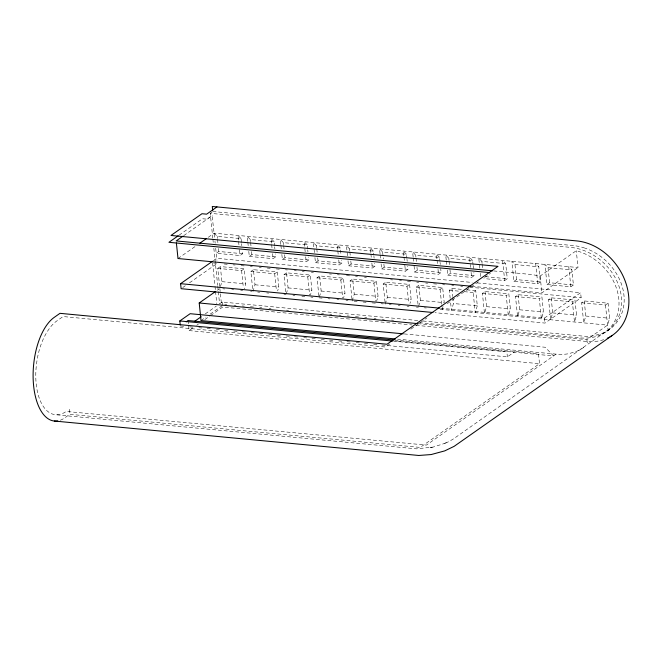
<?xml version="1.0" encoding="UTF-8"?>
<svg xmlns="http://www.w3.org/2000/svg" width="662" height="662" viewBox="0 0 662 662"><rect width="100%" height="100%" fill="white"/><g stroke="black" fill="none" stroke-linecap="round" stroke-linejoin="round"><path stroke-width="0.5" stroke-dasharray="3.31 2.48" d="M220.446 286.538L221.919 281.648L220.355 266.563L244.187 268.813L245.743 283.899L244.27 288.789M252.934 291.611L254.994 284.776L253.438 269.691L277.262 271.941L278.826 287.027L277.643 290.932M286.307 293.762L288.078 287.904L286.522 272.818L310.346 275.069L311.901 290.155L310.428 295.037M319.39 296.89L321.161 291.023L319.597 275.938L343.429 278.189L344.985 293.274L343.512 298.165M352.176 300.995L354.236 294.151L352.68 279.066L376.504 281.317L378.06 296.402L376.587 301.284M385.251 304.115L387.32 297.279L385.756 282.194L409.588 284.445L411.143 299.53L409.968 303.436M418.632 306.266L420.395 300.399L418.839 285.314L442.663 287.565L444.227 302.658L420.395 300.399M443.043 306.564L442.158 309.493L441.744 305.472M452.849 297.495L453.478 303.527L451.418 310.37L450.268 299.307M477.302 305.778L475.242 312.621L473.164 292.505L475.746 290.692L477.302 305.778L453.478 303.527M484.998 291.57L486.553 306.655L484.493 313.49L482.416 293.382L484.998 291.57L508.821 293.82L510.385 308.906L508.325 315.749L506.24 295.633L508.821 293.82M518.073 294.698L519.637 309.783L517.576 316.618L515.499 296.502L518.073 294.698L541.905 296.948L543.461 312.034L541.4 318.869L539.323 298.761L541.905 296.948M551.156 297.817L552.712 312.903L550.652 319.746L548.575 299.629L551.156 297.817L574.98 300.068L576.544 315.153L574.484 321.997L572.398 301.88L574.98 300.068M584.24 300.945L585.796 316.031L583.735 322.874L581.658 302.757L584.24 300.945L608.064 303.196L609.619 318.281L607.559 325.125L586.904 339.614L417.54 323.61M493.703 270.932L531.776 274.531L540.134 276.062L576.279 250.708C595.237 255.838 611.216 271.072 616.984 289.882A44.064 35.64 54.9 0 1 618.813 307.54C617.969 315.956 614.286 324.173 608.064 329.974L453.602 438.798L448.919 441.612L443.772 443.722L446.395 442.762M419.278 322.708L579.854 337.877A57.933 46.861 54.9 0 0 591.654 337.463C607.352 335.262 620.277 321.575 621.395 305.728A44.064 35.64 54.9 0 0 619.566 288.069C614.187 270.493 599.896 256.103 582.618 250.037A57.933 46.861 54.9 0 0 570.503 247.365L210.226 213.321L212.783 238.006M607.004 331.182C616.579 325.414 623.016 315.046 623.976 303.916A44.064 35.64 54.9 0 0 622.148 286.257C616.769 268.681 602.478 254.291 585.2 248.225M179.038 235.2L202.481 218.758L206.925 219.172L212.088 215.555L214.662 238.204M210.226 213.321L212.163 211.964M183.738 235.622L212.32 215.572M177.995 258.528L196.49 245.561M208.257 237.302L214.14 233.173L578.017 267.556L576.279 250.708M242.623 253.728L218.799 251.477L216.217 253.289L240.041 255.54L242.623 253.728L242.317 250.708M213.379 260.679L216.739 258.321L472.122 282.451M182.795 287.523L185.319 285.752M189.522 282.806L217.26 263.344L213.52 262.996M219.652 286.481L217.773 268.375L220.355 266.563M248.78 251.386L249.301 256.417L251.883 254.605L275.706 256.856L275.392 253.836M217.773 268.375L241.605 270.626L244.187 268.813M217.376 290.229L219.031 289.071M252.627 288.599L250.857 271.503L253.438 269.691M249.301 256.417L273.125 258.668L275.706 256.856M281.855 254.514L282.376 259.537L284.958 257.725L308.79 259.984L308.475 256.964M205.27 313.879L216.267 306.167M417.739 320.507L222.167 302.029L219.585 303.833L217.773 286.348M201.025 320.582L205.981 317.098M210.111 314.202L221.671 306.092L220.372 293.514M394.8 340.069L538.479 353.649L539.522 363.703L420.188 447.421L69.791 414.313L64.628 417.937A53.63 25.959 -84.6 0 1 59.497 420.502M188.604 325.572L189.125 330.595L194.289 326.978M196.73 325.257L198.36 324.115M204.889 319.539L209.78 316.113M210.582 315.542L222.689 307.052L411.996 324.943M250.857 271.503L274.68 273.754L277.262 271.941M285.703 291.727L283.94 274.622L286.522 272.818M282.376 259.537L306.208 261.788L308.79 259.984M314.938 257.634L315.46 262.665L318.041 260.853L341.865 263.104L341.551 260.092M283.94 274.622L307.764 276.873L310.346 275.069M318.885 295.856L317.015 277.75L319.597 275.938M315.46 262.665L339.283 264.916L341.865 263.104M348.013 260.762L348.535 265.793L351.117 263.981L374.949 266.232L374.634 263.211M317.015 277.75L340.847 280.001L343.429 278.189M351.969 298.984L350.099 280.878L352.68 279.066M348.535 265.793L372.367 268.044L374.949 266.232M381.097 263.89L381.618 268.913L384.2 267.109L408.024 269.36L407.718 266.339M350.099 280.878L373.922 283.129L376.504 281.317M385.044 302.104L383.174 284.006L385.756 282.194M381.618 268.913L405.442 271.172L408.024 269.36M414.073 266.008L414.693 272.041L417.275 270.228L441.107 272.479L440.693 268.458M383.174 284.006L407.006 286.257L409.588 284.445M418.02 304.222L416.257 287.126L418.839 285.314M414.693 272.041L438.525 274.291L441.107 272.479M447.255 270.137L447.777 275.169L450.359 273.356L474.182 275.607L473.876 272.595M416.257 287.126L440.081 289.377L442.663 287.565M450.168 298.297L449.332 290.254L451.914 288.442L462.837 289.476M447.777 275.169L471.601 277.419L474.182 275.607M389.678 344.041L385.441 347.012L63.072 316.552L56.824 320.938A56.957 27.572 -84.6 0 0 50.436 327.078C40.713 339.738 36.7 355.916 35.847 371.63A44.544 21.565 -84.6 0 0 38.272 395.057C40.68 403.671 46.067 414.114 56.138 414.801L416.415 448.844L433.18 447.065L444.674 443.399M410.845 329.188L426.932 317.909M447.255 303.651L480.281 280.481M484.518 277.51L490.443 273.356M504.684 280.547L507.266 278.735L505.71 263.65L502.607 260.431L504.684 280.547L483.831 278.578M513.935 281.416L516.517 279.612L540.341 281.863L538.785 266.778L535.682 263.559L537.767 283.667L513.935 281.416L511.858 261.308L514.962 264.519L516.517 279.612M537.767 283.667L540.341 281.863M547.019 284.544L549.601 282.732L573.424 284.983L571.869 269.897L568.766 266.678L570.843 286.795L547.019 284.544L544.934 264.428L548.037 267.647L549.601 282.732M471.898 286.298L541.872 292.91L578.017 267.556M570.843 286.795L573.424 284.983M440.611 308.244L544.47 318.058L580.615 292.703L581.137 297.726L544.991 323.081L435.008 312.687M381.908 345.018L507.373 356.876L515.119 351.439M581.658 302.757L605.482 305.008L608.064 303.196M556.088 354.129L426.436 445.087L66.175 411.458A56.957 27.572 -84.6 0 1 59.472 414.511L56.138 414.801M609.586 329.37L602.387 333.334L594.236 335.651A57.933 46.861 54.9 0 1 582.436 336.064L422.886 320.996M583.776 347.484L576.569 351.439L568.418 353.765A57.933 46.861 54.9 0 1 556.618 354.178L397.597 339.151M431.475 447.371L430.325 447.578L433.18 447.065M212.808 211.509L573.085 245.552A57.933 46.861 54.9 0 1 585.2 248.225M214.14 233.173L217.244 236.392L241.067 238.643L241.481 242.664M247.737 241.332L247.216 236.301L250.319 239.52L274.151 241.771L274.565 245.792M280.82 244.452L280.299 239.429L283.402 242.64L307.226 244.89L307.64 248.92M314.417 252.611L313.383 242.549L316.477 245.768L340.309 248.018L341.038 255.06M347.5 255.731L346.458 245.676L349.561 248.895L373.385 251.146L373.807 255.168M380.054 253.827L379.541 248.804L382.636 252.023L406.468 254.274L406.882 258.296M413.138 256.955L412.616 251.924L415.719 255.143L439.543 257.394L439.965 261.416M446.221 260.083L445.7 255.052L448.803 258.271L472.627 260.522L473.04 264.543M479.818 268.234L478.775 258.18L481.878 261.399L505.71 263.65M514.962 264.519L538.785 266.778M548.037 267.647L571.869 269.897M485.42 276.666L507.266 278.735M477.261 282.931L580.615 292.703M224.203 264.006L227.182 264.287M233.14 264.85L235.126 265.032M241.084 265.594L244.17 265.892M250.335 266.472L252.321 266.662M259.272 267.316L261.258 267.506M267.216 268.069L270.195 268.35M276.22 268.921L279.306 269.211M285.405 269.782L287.391 269.972M294.333 270.626L296.319 270.816M302.277 271.379L304.263 271.569M311.355 272.239L313.416 272.43M329.403 273.944L331.389 274.126M337.347 274.689L339.333 274.879M346.491 275.558L349.577 275.847M355.535 276.41L357.521 276.6M364.472 277.254L366.45 277.444M390.597 279.728L392.583 279.91M399.534 280.572L401.52 280.754M407.511 281.325L410.597 281.615M416.729 282.194L418.715 282.384M425.666 283.038L427.652 283.228M433.61 283.791L436.581 284.072M442.646 284.643L444.707 284.834M451.798 285.504L453.776 285.694M460.727 286.348L462.713 286.538M469.664 287.192L581.137 297.726M466.809 289.848L475.746 290.692M449.332 290.254L460.256 291.288M464.228 291.661L473.164 292.505M482.416 293.382L506.24 295.633M515.499 296.502L539.323 298.761M548.575 299.629L572.398 301.88M221.919 281.648L245.743 283.899M254.994 284.776L278.826 287.027M288.078 287.904L311.901 290.155M321.161 291.023L344.985 293.274M354.236 294.151L378.06 296.402M387.32 297.279L411.143 299.53M486.553 306.655L510.385 308.906M519.637 309.783L543.461 312.034M552.712 312.903L576.544 315.153M585.796 316.031L609.619 318.281M222.837 288.773L224.823 288.955M231.766 289.617L233.752 289.799M240.703 290.461L242.689 290.643M250.625 291.396L251.775 291.503M257.692 292.066L259.694 292.256M266.72 292.918L268.731 293.109M283.957 294.549L286.017 294.739M292.968 295.393L294.954 295.583M301.897 296.245L304.876 296.526M310.867 297.089L312.927 297.279M319.092 297.867L322.071 298.148M328.029 298.711L330.015 298.901M336.966 299.555L338.952 299.745M346.003 300.407L348.063 300.606M354.162 301.177L357.141 301.458M363.099 302.021L366.078 302.302M372.027 302.865L375.999 303.246M381.138 303.726L383.199 303.924M389.223 304.495L391.209 304.677M398.16 305.339L400.146 305.521M407.097 306.183L409.083 306.365M416.282 307.052L418.334 307.242M424.292 307.805L426.278 307.995M440.172 309.303L607.559 325.125M224.732 304.321L226.793 304.52M233.992 305.199L236.053 305.389M242.226 305.976L244.286 306.167M250.468 306.754L253.554 307.044M259.727 307.631L261.788 307.822M268.995 308.509L271.048 308.699M286.489 310.155L288.549 310.354M321.492 313.465L323.544 313.664M329.726 314.243L331.786 314.442M338.985 315.12L341.046 315.311M347.227 315.898L349.279 316.088M355.461 316.676L358.547 316.966M364.721 317.553L366.781 317.743M373.989 318.422L376.041 318.621M382.222 319.2L384.283 319.398M391.482 320.077L393.542 320.276M416.108 325.332L587.095 341.484A53.63 43.378 54.9 0 0 603.678 339.664M404.217 333.929L545.215 347.252L553.506 355.941L395.015 340.963M393.733 341.162L506.86 351.845L507.373 356.876M180.337 325.977L184.45 326.366M189.597 326.846L193.709 327.235M198.848 327.723L201.935 328.013M207.082 328.501L212.221 328.989M216.333 329.378L219.42 329.668M224.559 330.156L229.706 330.636M233.818 331.025L237.931 331.414M242.044 331.803L246.156 332.192M251.303 332.68L254.382 332.969M259.529 333.458L263.642 333.847M268.78 334.335L271.867 334.624M277.014 335.113L281.127 335.493M286.265 335.982L289.352 336.271M294.491 336.759L298.612 337.148M303.75 337.637L306.837 337.926M311.976 338.414L316.088 338.803M321.236 339.283L324.322 339.581M329.461 340.061L333.574 340.45M338.712 340.938L341.799 341.228M346.946 341.716L352.085 342.204M356.197 342.593L359.284 342.883M364.423 343.371L369.57 343.851M373.682 344.24L377.795 344.629M189.125 330.595L539.522 363.703M472.627 260.522L469.524 257.303L470.566 267.365M439.543 257.394L436.448 254.183L436.961 259.206M406.468 254.274L403.365 251.055L403.886 256.078M373.385 251.146L370.281 247.927L370.803 252.958M340.309 248.018L337.206 244.799L337.728 249.831M307.226 244.89L304.123 241.68L305.165 251.734M274.151 241.771L271.048 238.552L271.569 243.583M241.067 238.643L237.964 235.424L238.486 240.455M605.482 305.008L608.064 329.974M586.904 339.614L587.409 344.463M540.134 276.062L541.872 292.91M544.47 318.058L544.991 323.081M481.878 261.399L482.085 263.41M482.193 264.411L482.606 268.433M480.339 273.265L480.753 277.287M473.148 265.553L473.454 268.565M471.087 272.388L471.601 277.419M448.803 258.271L449.01 260.282M449.109 261.291L449.523 265.313M449.945 269.335L450.359 273.356M451.914 288.442L452.75 296.485M446.32 261.085L446.734 265.114M440.064 262.425L440.271 264.436M437.069 260.216L437.483 264.237M438.004 269.268L438.525 274.291M440.081 289.377L441.645 304.462M415.719 255.143L415.926 257.154M416.034 258.163L416.448 262.185M416.969 267.216L417.275 270.228M413.245 257.965L413.659 261.987M406.989 259.297L407.196 261.308M403.986 257.088L404.408 261.109M404.821 265.131L405.442 271.172M407.006 286.257L408.768 303.353M382.636 252.023L383.364 259.057M383.886 264.088L384.2 267.109M380.162 254.837L380.576 258.859M373.906 256.177L374.113 258.188M370.91 253.96L371.324 257.981M371.845 263.013L372.367 268.044M373.922 283.129L375.793 301.235M349.561 248.895L349.768 250.906M349.875 251.908L350.388 256.939M350.81 260.96L351.117 263.981M337.827 250.84L338.249 254.862M338.762 259.885L339.283 264.916M340.847 280.001L342.717 298.107M316.477 245.768L316.684 247.778M316.792 248.788L317.206 252.81M317.727 257.841L318.041 260.853M307.747 249.922L307.954 251.932M305.687 256.765L306.208 261.788M307.764 276.873L309.634 294.979M283.402 242.64L283.609 244.65M283.708 245.66L284.13 249.682M284.643 254.713L284.958 257.725M280.92 245.461L281.342 249.483M274.664 246.794L274.879 248.804M271.668 244.584L272.082 248.606M272.603 253.637L273.125 258.668M274.68 273.754L276.451 290.85M250.319 239.52L250.526 241.531M250.633 242.532L251.047 246.554M251.568 251.585L251.883 254.605M247.845 242.333L248.258 246.355M241.589 243.674L241.796 245.685M238.593 241.456L239.007 245.486M239.421 249.508L240.041 255.54M241.605 270.626L243.368 287.722M217.244 236.392L217.45 238.403M217.55 239.412L217.972 243.434M218.485 248.457L218.799 251.477M222.167 302.029L222.689 307.052M214.968 241.216L215.175 243.227M215.696 248.258L216.946 260.332M219.858 288.491L220.165 291.503M212.891 239.032L213.313 243.153M213.843 248.291L217.674 285.322M212.585 262.905L214.902 285.297M215.001 286.315L215.423 290.378M215.531 291.396L216.788 303.61M188.082 320.54L188.496 324.562M69.278 409.282L69.791 414.313"/><path stroke-width="0.99" d="M216.962 206.925L206.635 214.165L201.968 213.727L170.986 235.457L498.023 266.364L387.013 344.24L59.977 313.333L54.234 317.363A53.63 25.959 -84.6 0 0 33.158 379.036A53.63 25.959 -84.6 0 0 57.776 420.908M178.202 235.788L168.926 242.3L489.235 272.562M182.902 236.21L176.175 240.927L492.677 270.832M199.85 243.194L206.577 238.477M432.948 312.497L181.115 288.698L180.594 283.675L212.535 261.267M395.537 338.961L201.025 320.582L199.204 302.981L215.721 291.388M180.238 324.968L179.816 320.946L190.143 313.705L403.191 333.83M186.146 321.897L188.082 320.54L393.766 339.978M194.587 321.368L201.157 316.759M612.176 335.469L454.124 446.345L444.773 450.872L431.161 454.554L418.773 455.473L54.358 421.032M470.872 286.199L177.995 258.528L176.382 242.888M180.594 283.675L439.585 308.144M199.204 302.981L417.54 323.61M179.816 320.946L392.707 341.062M212.709 210.508L212.295 206.478L576.701 240.91A53.63 43.378 54.9 0 1 625.681 282.451A53.63 43.378 54.9 0 1 609.76 336.958M608.932 337.413A53.63 43.378 54.9 0 1 607.228 338.257"/></g></svg>
